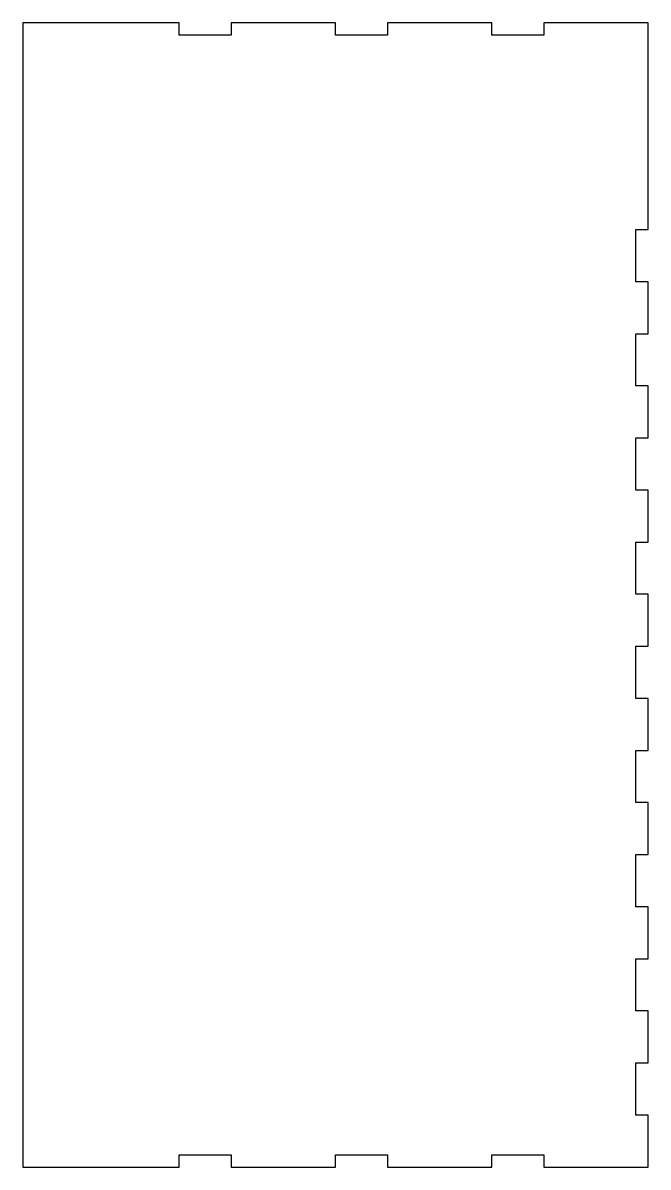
# Model space of a CAD drawing. Header units: millimetres. Extents: x -305 to 0, y 0 to 558.
import ezdxf

# ---------------------------------------------------------------- set-up
doc = ezdxf.new("R2010")
doc.units = ezdxf.units.MM
doc.layers.get('0').update_dxf_attribs({"linetype": 'CONTINUOUS'})

msp = doc.modelspace()

# ---------------------------------------------------------------- linework, layer by layer
msp.add_lwpolyline([(-304.8, 558), (-304.8, 0), (-228.6, 0), (-228.6, 6), (-203.2, 6), (-203.2, 0), (-152.4, 0), (-152.4, 6), (-127, 6), (-127, 0), (-76.2, 0), (-76.2, 6), (-50.8, 6), (-50.8, 0), (0, 0), (0, 25.4), (-6, 25.4), (-6, 50.8), (0, 50.8), (0, 76.2), (-6, 76.2), (-6, 101.6), (0, 101.6), (0, 127), (-6, 127), (-6, 152.4), (0, 152.4), (0, 177.8), (-6, 177.8), (-6, 203.2), (0, 203.2), (0, 228.6), (-6, 228.6), (-6, 254), (0, 254), (0, 279.4), (-6, 279.4), (-6, 304.8), (0, 304.8), (0, 330.2), (-6, 330.2), (-6, 355.6), (0, 355.6), (0, 381), (-6, 381), (-6, 406.4), (0, 406.4), (0, 431.8), (-6, 431.8), (-6, 457.2), (0, 457.2), (0, 558), (-50.8, 558), (-50.8, 552), (-76.2, 552), (-76.2, 558), (-127, 558), (-127, 552), (-152.4, 552), (-152.4, 558), (-203.2, 558), (-203.2, 552), (-228.6, 552), (-228.6, 558)], close=True)

doc.saveas('drawing.dxf')
